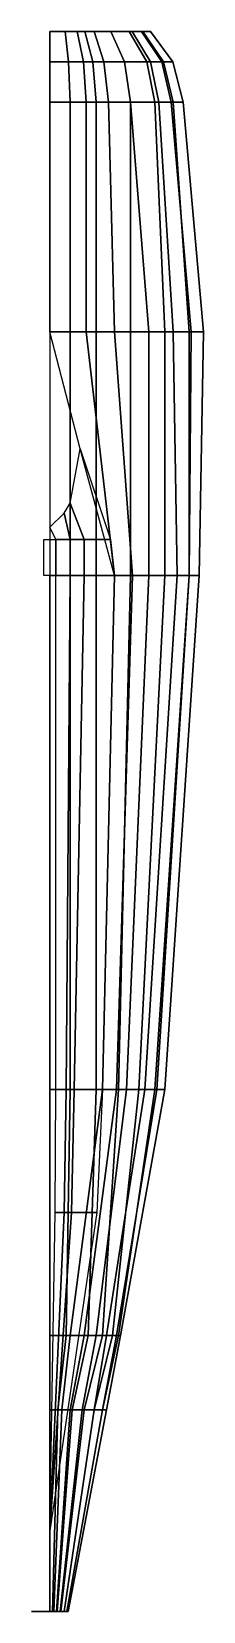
# Model space of a CAD drawing. Extents: x -0.09 to 0.76, y -3.77 to 4.07.
import ezdxf

# ---------------------------------------------------------------- set-up
doc = ezdxf.new("R2010")
doc.units = 0
doc.layers.add('H2', color=7, linetype='CONTINUOUS')

msp = doc.modelspace()

# ---------------------------------------------------------------- linework, layer by layer
at = {"layer": 'H2'}
for points in [[(0, 3.92, -0.6243), (0.0924, 3.92, -0.6151), (0.0756, 4.07, -0.4551), (0, 4.07, -0.4626)], [(0, 4.07, 0.535), (0.136, 4.07, 0.5123), (0.1663, 3.92, 0.5673), (0, 3.92, 0.595)], [(0.1738, 4.07, -0.4324), (0.0756, 4.07, -0.4551), (0.0924, 3.92, -0.6151), (0.2125, 3.92, -0.5874)], [(0.136, 4.07, 0.5123), (0.2192, 4.07, 0.4821), (0.2679, 3.92, 0.5303), (0.1663, 3.92, 0.5673)], [(0.3023, 4.07, -0.3568), (0.1738, 4.07, -0.4324), (0.2125, 3.92, -0.5874), (0.3695, 3.92, -0.495)], [(0.2192, 4.07, 0.4821), (0.3023, 4.07, 0.4292), (0.3695, 3.92, 0.4657), (0.2679, 3.92, 0.5303)], [(0.3023, 4.07, 0.4292), (0.4081, 4.07, 0.3234), (0.4988, 3.92, 0.3363), (0.3695, 3.92, 0.4657)], [(0.393, 4.07, -0.2661), (0.3023, 4.07, -0.3568), (0.3695, 3.92, -0.495), (0.4803, 3.92, -0.3841)], [(0.461, 4.07, -0.1376), (0.393, 4.07, -0.2661), (0.4803, 3.92, -0.3841), (0.5635, 3.92, -0.2271)], [(0.4081, 4.07, 0.3234), (0.4535, 4.07, 0.2327), (0.5542, 3.92, 0.2255), (0.4988, 3.92, 0.3363)], [(0.4535, 4.07, 0.2327), (0.4988, 4.07, 0.0891), (0.6096, 3.92, 0.05), (0.5542, 3.92, 0.2255)], [(0.4988, 4.07, -0.0167), (0.461, 4.07, -0.1376), (0.5635, 3.92, -0.2271), (0.6096, 3.92, -0.0793)], [(0.4988, 4.07, 0.0891), (0.4988, 4.07, -0.0167), (0.6096, 3.92, -0.0793), (0.6096, 3.92, 0.05)], [(0, 3.72, -0.69), (0.1, 3.72, -0.68), (0.0924, 3.92, -0.6151), (0, 3.92, -0.6243)], [(0, 3.92, 0.595), (0.1663, 3.92, 0.5673), (0.18, 3.72, 0.6), (0, 3.72, 0.63)], [(0.2125, 3.92, -0.5874), (0.0924, 3.92, -0.6151), (0.1, 3.72, -0.68), (0.23, 3.72, -0.65)], [(0.1663, 3.92, 0.5673), (0.2679, 3.92, 0.5303), (0.29, 3.72, 0.56), (0.18, 3.72, 0.6)], [(0.3695, 3.92, -0.495), (0.2125, 3.92, -0.5874), (0.23, 3.72, -0.65), (0.4, 3.72, -0.55)], [(0.2679, 3.92, 0.5303), (0.3695, 3.92, 0.4657), (0.4, 3.72, 0.49), (0.29, 3.72, 0.56)], [(0.3695, 3.92, 0.4657), (0.4988, 3.92, 0.3363), (0.54, 3.72, 0.35), (0.4, 3.72, 0.49)], [(0.4803, 3.92, -0.3841), (0.3695, 3.92, -0.495), (0.4, 3.72, -0.55), (0.52, 3.72, -0.43)], [(0.5635, 3.92, -0.2271), (0.4803, 3.92, -0.3841), (0.52, 3.72, -0.43), (0.61, 3.72, -0.26)], [(0.4988, 3.92, 0.3363), (0.5542, 3.92, 0.2255), (0.6, 3.72, 0.23), (0.54, 3.72, 0.35)], [(0.5542, 3.92, 0.2255), (0.6096, 3.92, 0.05), (0.66, 3.72, 0.04), (0.6, 3.72, 0.23)], [(0.6096, 3.92, -0.0793), (0.5635, 3.92, -0.2271), (0.61, 3.72, -0.26), (0.66, 3.72, -0.1)], [(0.6096, 3.92, 0.05), (0.6096, 3.92, -0.0793), (0.66, 3.72, -0.1), (0.66, 3.72, 0.04)], [(0, 2.58, -0.78), (0.1, 2.58, -0.77), (0.1, 3.72, -0.68), (0, 3.72, -0.69)], [(0, 3.72, 0.63), (0.18, 3.72, 0.6), (0.18, 2.58, 0.75), (0, 2.58, 0.78)], [(0.23, 3.72, -0.65), (0.1, 3.72, -0.68), (0.1, 2.58, -0.77), (0.23, 2.58, -0.74)], [(0.18, 3.72, 0.6), (0.29, 3.72, 0.56), (0.32, 2.58, 0.69), (0.18, 2.58, 0.75)], [(0.4, 3.72, -0.55), (0.23, 3.72, -0.65), (0.23, 2.58, -0.74), (0.4, 2.58, -0.67)], [(0.29, 3.72, 0.56), (0.4, 3.72, 0.49), (0.49, 2.58, 0.57), (0.32, 2.58, 0.69)], [(0.4, 3.72, 0.49), (0.54, 3.72, 0.35), (0.61, 2.58, 0.44), (0.49, 2.58, 0.57)], [(0.52, 3.72, -0.43), (0.4, 3.72, -0.55), (0.4, 2.58, -0.67), (0.57, 2.58, -0.51)], [(0.61, 3.72, -0.26), (0.52, 3.72, -0.43), (0.57, 2.58, -0.51), (0.69, 2.58, -0.3)], [(0.54, 3.72, 0.35), (0.6, 3.72, 0.23), (0.7, 2.58, 0.28), (0.61, 2.58, 0.44)], [(0.6, 3.72, 0.23), (0.66, 3.72, 0.04), (0.76, 2.58, 0.06), (0.7, 2.58, 0.28)], [(0.66, 3.72, -0.1), (0.61, 3.72, -0.26), (0.69, 2.58, -0.3), (0.76, 2.58, -0.05)], [(0.66, 3.72, 0.04), (0.66, 3.72, -0.1), (0.76, 2.58, -0.05), (0.76, 2.58, 0.06)], [(0, 1.37, -0.83), (0.1, 1.37, -0.82), (0.1, 2.58, -0.77), (0, 2.58, -0.78)], [(0, 2.58, 0.78), (0.18, 2.58, 0.75), (0.32, 1.37, 0.72), (0.15, 2, 0.83)], [(0.23, 2.58, -0.74), (0.1, 2.58, -0.77), (0.1, 1.37, -0.82), (0.23, 1.37, -0.79)], [(0.18, 2.58, 0.75), (0.32, 2.58, 0.69), (0.41, 1.37, 0.66), (0.32, 1.37, 0.72)], [(0.4, 2.58, -0.67), (0.23, 2.58, -0.74), (0.23, 1.37, -0.79), (0.4, 1.37, -0.72)], [(0.32, 2.58, 0.69), (0.49, 2.58, 0.57), (0.49, 1.37, 0.58), (0.41, 1.37, 0.66)], [(0.57, 2.58, -0.51), (0.4, 2.58, -0.67), (0.4, 1.37, -0.72), (0.57, 1.37, -0.56)], [(0.49, 2.58, 0.57), (0.61, 2.58, 0.44), (0.63, 1.37, 0.39), (0.49, 1.37, 0.58)], [(0.69, 2.58, -0.3), (0.57, 2.58, -0.51), (0.57, 1.37, -0.56), (0.69, 1.37, -0.35)], [(0.61, 2.58, 0.44), (0.7, 2.58, 0.28), (0.69, 1.37, 0.23), (0.63, 1.37, 0.39)], [(0.76, 2.58, -0.05), (0.69, 2.58, -0.3), (0.69, 1.37, -0.35), (0.74, 1.37, -0.1)], [(0.7, 2.58, 0.28), (0.76, 2.58, 0.06), (0.74, 1.37, 0.01), (0.69, 1.37, 0.23)], [(0.76, 2.58, 0.06), (0.76, 2.58, -0.05), (0.74, 1.37, -0.1), (0.74, 1.37, 0.01)], [(0, -1.18, -0.66), (0.1, -1.18, -0.65), (0.1, 1.37, -0.82), (0, 1.37, -0.83)], [(0, 1.37, 0.72), (0.32, 1.37, 0.72), (0.26, -1.18, 0.41), (0, -1.18, 0.41)], [(0.23, 1.37, -0.79), (0.1, 1.37, -0.82), (0.1, -1.18, -0.65), (0.23, -1.18, -0.62)], [(0.4, 1.37, -0.72), (0.23, 1.37, -0.79), (0.23, -1.18, -0.62), (0.34, -1.18, -0.55)], [(0.32, 1.37, 0.72), (0.41, 1.37, 0.66), (0.33, -1.18, 0.37), (0.26, -1.18, 0.41)], [(0.41, 1.37, 0.66), (0.49, 1.37, 0.58), (0.38, -1.18, 0.33), (0.33, -1.18, 0.37)], [(0.57, 1.37, -0.56), (0.4, 1.37, -0.72), (0.34, -1.18, -0.55), (0.44, -1.18, -0.46)], [(0.49, 1.37, 0.58), (0.63, 1.37, 0.39), (0.47, -1.18, 0.23), (0.38, -1.18, 0.33)], [(0.69, 1.37, -0.35), (0.57, 1.37, -0.56), (0.44, -1.18, -0.46), (0.52, -1.18, -0.33)], [(0.63, 1.37, 0.39), (0.69, 1.37, 0.23), (0.53, -1.18, 0.13), (0.47, -1.18, 0.23)], [(0.74, 1.37, -0.1), (0.69, 1.37, -0.35), (0.52, -1.18, -0.33), (0.57, -1.18, -0.17)], [(0.69, 1.37, 0.23), (0.74, 1.37, 0.01), (0.57, -1.18, -0.02), (0.53, -1.18, 0.13)], [(0.74, 1.37, 0.01), (0.74, 1.37, -0.1), (0.57, -1.18, -0.17), (0.57, -1.18, -0.02)], [(0, -1.18, 0.41), (0.26, -1.18, 0.41), (0.1, -2.4, 0.21), (0, -2.4, 0.22)], [(0, -2.4, -0.48), (0.08, -2.4, -0.47), (0.1, -1.18, -0.65), (0, -1.18, -0.66)], [(0.23, -1.18, -0.62), (0.1, -1.18, -0.65), (0.08, -2.4, -0.47), (0.19, -2.4, -0.42)], [(0.26, -1.18, 0.41), (0.33, -1.18, 0.37), (0.17, -2.4, 0.18), (0.1, -2.4, 0.21)], [(0.33, -1.18, 0.37), (0.38, -1.18, 0.33), (0.23, -2.4, 0.13), (0.17, -2.4, 0.18)], [(0.34, -1.18, -0.55), (0.23, -1.18, -0.62), (0.19, -2.4, -0.42), (0.26, -2.4, -0.36)], [(0.38, -1.18, 0.33), (0.47, -1.18, 0.23), (0.28, -2.4, 0.07), (0.23, -2.4, 0.13)], [(0.44, -1.18, -0.46), (0.34, -1.18, -0.55), (0.26, -2.4, -0.36), (0.31, -2.4, -0.29)], [(0.47, -1.18, 0.23), (0.53, -1.18, 0.13), (0.33, -2.4, -0.01), (0.28, -2.4, 0.07)], [(0.52, -1.18, -0.33), (0.44, -1.18, -0.46), (0.31, -2.4, -0.29), (0.34, -2.4, -0.21)], [(0.53, -1.18, 0.13), (0.57, -1.18, -0.02), (0.35, -2.4, -0.09), (0.33, -2.4, -0.01)], [(0.57, -1.18, -0.17), (0.52, -1.18, -0.33), (0.34, -2.4, -0.21), (0.35, -2.4, -0.16)], [(0.57, -1.18, -0.02), (0.57, -1.18, -0.17), (0.35, -2.4, -0.16), (0.35, -2.4, -0.09)], [(0, -2.77, -0.4), (0.04, -2.77, -0.4), (0.08, -2.4, -0.47), (0, -2.4, -0.48)], [(0, -2.4, 0.22), (0.1, -2.4, 0.21), (0.06, -2.77, 0.18), (0, -2.77, 0.19)], [(0.19, -2.4, -0.42), (0.08, -2.4, -0.47), (0.04, -2.77, -0.4), (0.11, -2.77, -0.37)], [(0.1, -2.4, 0.21), (0.17, -2.4, 0.18), (0.1, -2.77, 0.17), (0.06, -2.77, 0.18)], [(0.17, -2.4, 0.18), (0.23, -2.4, 0.13), (0.16, -2.77, 0.14), (0.1, -2.77, 0.17)], [(0.26, -2.4, -0.36), (0.19, -2.4, -0.42), (0.11, -2.77, -0.37), (0.17, -2.77, -0.33)], [(0.23, -2.4, 0.13), (0.28, -2.4, 0.07), (0.22, -2.77, 0.08), (0.16, -2.77, 0.14)], [(0.31, -2.4, -0.29), (0.26, -2.4, -0.36), (0.17, -2.77, -0.33), (0.22, -2.77, -0.28)], [(0.34, -2.4, -0.21), (0.31, -2.4, -0.29), (0.22, -2.77, -0.28), (0.26, -2.77, -0.2)], [(0.28, -2.4, 0.07), (0.33, -2.4, -0.01), (0.26, -2.77), (0.22, -2.77, 0.08)], [(0.35, -2.4, -0.16), (0.34, -2.4, -0.21), (0.26, -2.77, -0.2), (0.28, -2.77, -0.15)], [(0.33, -2.4, -0.01), (0.35, -2.4, -0.09), (0.28, -2.77, -0.07), (0.26, -2.77)], [(0.35, -2.4, -0.09), (0.35, -2.4, -0.16), (0.28, -2.77, -0.15), (0.28, -2.77, -0.07)], [(0, -3.77, -0.1866), (0.0129, -3.77, -0.1866), (0.04, -2.77, -0.4), (0, -2.77, -0.4)], [(0, -2.77, 0.19), (0.06, -2.77, 0.18), (0.0193, -3.77, 0.0002), (0, -3.77, 0.0034)], [(0.11, -2.77, -0.37), (0.04, -2.77, -0.4), (0.0129, -3.77, -0.1866), (0.0354, -3.77, -0.1769)], [(0.06, -2.77, 0.18), (0.1, -2.77, 0.17), (0.0322, -3.77, -0.0031), (0.0193, -3.77, 0.0002)], [(0.1, -2.77, 0.17), (0.16, -2.77, 0.14), (0.0515, -3.77, -0.0127), (0.0322, -3.77, -0.0031)], [(0.17, -2.77, -0.33), (0.11, -2.77, -0.37), (0.0354, -3.77, -0.1769), (0.0547, -3.77, -0.1641)], [(0.16, -2.77, 0.14), (0.22, -2.77, 0.08), (0.0708, -3.77, -0.032), (0.0515, -3.77, -0.0127)], [(0.22, -2.77, -0.28), (0.17, -2.77, -0.33), (0.0547, -3.77, -0.1641), (0.0708, -3.77, -0.148)], [(0.22, -2.77, 0.08), (0.26, -2.77), (0.0837, -3.77, -0.0578), (0.0708, -3.77, -0.032)], [(0.26, -2.77, -0.2), (0.22, -2.77, -0.28), (0.0708, -3.77, -0.148), (0.0837, -3.77, -0.1222)], [(0.28, -2.77, -0.15), (0.26, -2.77, -0.2), (0.0837, -3.77, -0.1222), (0.0902, -3.77, -0.1061)], [(0.26, -2.77), (0.28, -2.77, -0.07), (0.0902, -3.77, -0.0803), (0.0837, -3.77, -0.0578)], [(0.28, -2.77, -0.07), (0.28, -2.77, -0.15), (0.0902, -3.77, -0.1061), (0.0902, -3.77, -0.0803)], [(-0.0837, -3.77, -0.0578), (0.0902, -3.77, -0.0803), (0.0902, -3.77, -0.1061), (-0.0902, -3.77, -0.0803)], [(-0.0902, -3.77, -0.0803), (0.0902, -3.77, -0.1061), (0.0837, -3.77, -0.1222), (-0.0902, -3.77, -0.1061)], [(-0.0902, -3.77, -0.1061), (0.0837, -3.77, -0.1222), (0.0708, -3.77, -0.148), (-0.0837, -3.77, -0.1222)], [(-0.0708, -3.77, -0.032), (0.0837, -3.77, -0.0578), (0.0902, -3.77, -0.0803), (-0.0837, -3.77, -0.0578)], [(-0.0837, -3.77, -0.1222), (0.0708, -3.77, -0.148), (0.0547, -3.77, -0.1641), (-0.0708, -3.77, -0.148)], [(-0.0515, -3.77, -0.0127), (0.0708, -3.77, -0.032), (0.0837, -3.77, -0.0578), (-0.0708, -3.77, -0.032)], [(-0.0708, -3.77, -0.148), (0.0547, -3.77, -0.1641), (0.0354, -3.77, -0.1769), (-0.0547, -3.77, -0.1641)], [(-0.0547, -3.77, -0.1641), (0.0354, -3.77, -0.1769), (0.0129, -3.77, -0.1866), (-0.0354, -3.77, -0.1769)], [(-0.0322, -3.77, -0.0031), (0.0515, -3.77, -0.0127), (0.0708, -3.77, -0.032), (-0.0515, -3.77, -0.0127)], [(-0.0354, -3.77, -0.1769), (0.0129, -3.77, -0.1866), (0, -3.77, -0.1866), (-0.0129, -3.77, -0.1866)], [(-0.0193, -3.77, 0.0002), (0.0322, -3.77, -0.0031), (0.0515, -3.77, -0.0127), (-0.0322, -3.77, -0.0031)], [(0, -3.77, 0.0034), (0.0193, -3.77, 0.0002), (0.0322, -3.77, -0.0031), (-0.0193, -3.77, 0.0002)]]:
    msp.add_3dface(points, dxfattribs=at)
at = {"layer": 'H2', "color": 3}
for points in [[(0.1, 1.73, 1.11), (0.15, 2, 0.83), (0.3, 1.55, 0.72), (0.17, 1.55, 1.11)], [(0.07, 1.68, 1.17), (0.1, 1.73, 1.11), (0.17, 1.55, 1.11), (0.1, 1.55, 1.17)], [(0, 1.61, 1.2), (0.07, 1.68, 1.17), (0.1, 1.55, 1.17), (0.03, 1.55, 1.2)], [(-0.03, 1.55, 1.2), (0.03, 1.55, 1.2), (0.03, 1.37, 1.2), (-0.03, 1.37, 1.2)], [(0.03, 1.55, 1.2), (0.1, 1.55, 1.17), (0.1, 1.37, 1.17), (0.03, 1.37, 1.2)], [(0.1, 1.55, 1.17), (0.17, 1.55, 1.11), (0.17, 1.37, 1.11), (0.1, 1.37, 1.17)], [(0.17, 1.55, 1.11), (0.3, 1.55, 0.72), (0.32, 1.37, 0.72), (0.17, 1.37, 1.11)], [(0.03, 1.37, 1.2), (0.1, 1.37, 1.17), (0.08, -1.18, 0.67), (0.03, -1.18, 0.69)], [(0.1, 1.37, 1.17), (0.17, 1.37, 1.11), (0.12, -1.18, 0.64), (0.08, -1.18, 0.67)], [(0.17, 1.37, 1.11), (0.32, 1.37, 0.72), (0.26, -1.18, 0.41), (0.12, -1.18, 0.64)], [(0.03, -1.18, 0.69), (0.08, -1.18, 0.67), (0.0714, -1.79, 0.5421), (0.0268, -1.79, 0.56)], [(0.08, -1.18, 0.67), (0.12, -1.18, 0.64), (0.1071, -1.79, 0.5154), (0.0714, -1.79, 0.5421)], [(0.12, -1.18, 0.64), (0.26, -1.18, 0.41), (0.2322, -1.79, 0.29), (0.1071, -1.79, 0.5154)], [(0.1071, -1.79, 0.5154), (0.2322, -1.79, 0.29), (0, -3.37, 0.06), (0, -3.37, 0.5154)], [(0.0714, -1.79, 0.5421), (0.1071, -1.79, 0.5154), (0, -3.37, 0.5154), (0, -3.37, 0.5421)], [(0.0268, -1.79, 0.56), (0.0714, -1.79, 0.5421), (0, -3.37, 0.5421), (0, -3.37, 0.56)]]:
    msp.add_3dface(points, dxfattribs=at)

doc.saveas('drawing.dxf')
